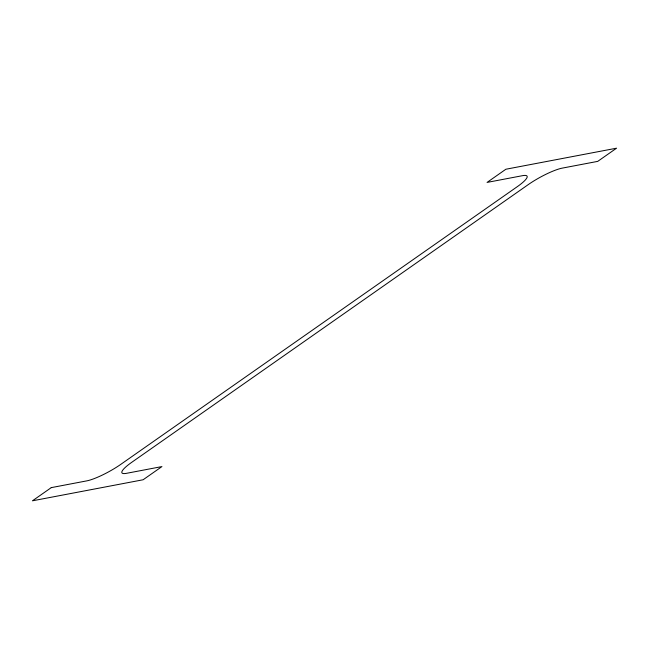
<?xml version="1.0" encoding="UTF-8"?>
<svg xmlns="http://www.w3.org/2000/svg" width="649" height="649" viewBox="0 0 649 649"><rect width="100%" height="100%" fill="white"/><g stroke="black" fill="none" stroke-linecap="round" stroke-linejoin="round"><path stroke-width="0.97" d="M51.271 487.626L32.45 500.809L143.113 479.765L161.934 466.582L126.49 473.324A27.615 5.224 -28.7 0 1 131.755 462.299L528.254 184.608A27.615 5.224 -28.7 0 1 562.285 168.115L597.729 161.374L616.55 148.191L505.887 169.235L487.066 182.418L522.51 175.676A27.615 5.224 -28.7 0 1 517.245 186.701L120.746 464.392A27.615 5.224 -28.7 0 1 86.715 480.885L51.271 487.626"/></g></svg>
